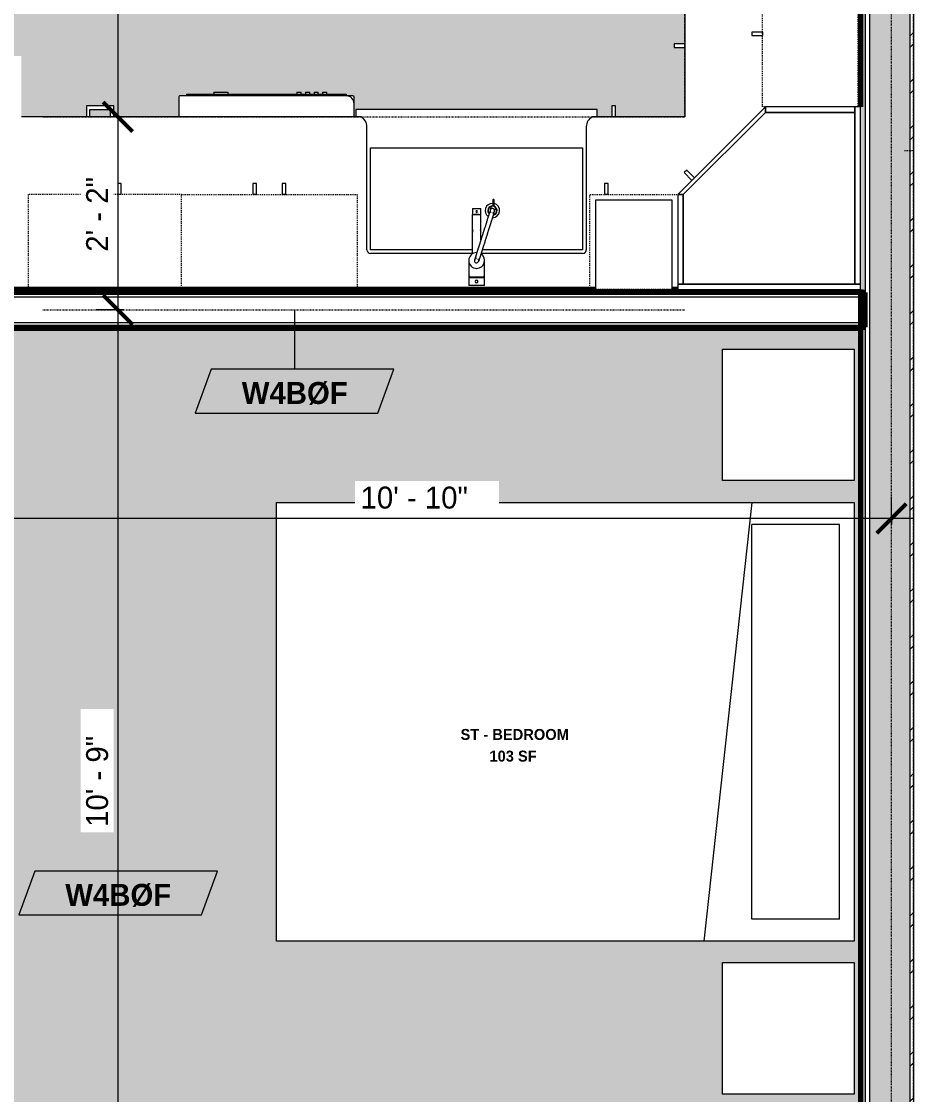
# Model space of a CAD drawing. Header units: inches. Extents: x -2718 to -922, y 119 to 10852.
# Drawn here: x -2632.1 to -2510.1, y 10541.8 to 10688.6 of the extents above; entities that cross this region are included whole.
import ezdxf

# ---------------------------------------------------------------- set-up
doc = ezdxf.new("R2010")
doc.units = ezdxf.units.IN
doc.header["$MEASUREMENT"] = 0
doc.linetypes.add('Dash', pattern=[0.25, 0.125, -0.125])
doc.linetypes.add('Dash 3_32_', pattern=[0.1875, 0.09375, -0.09375])
for name, color, linetype, lineweight in [('0-1', 7, 'Continuous', 5), ('A-ANNO-DIMS', 211, 'Continuous', 9), ('A-ANNO-DIMS-32', 211, 'Continuous', 9), ('A-AREA-IDEN', 2, 'Continuous', 9), ('A-DETL-1', 90, 'Dash 3_32_', 18), ('A-WALL', 113, 'Continuous', 18), ('A-WALL-2', 250, 'Continuous', 18), ('A-WALL-3', 113, 'Continuous', 70), ('A-WALL-4', 113, 'Continuous', 9), ('A-WALL-IDEN', 211, 'Continuous', 9), ('A-WALL-PATT-1', 7, 'Continuous', 9), ('A-WALL-PATT-2', 253, 'Continuous', 9), ('A-WALL-PATT-3', 8, 'Continuous', 9), ('I-FURN', 30, 'Continuous', 9), ('I-FURN-HDLN', 30, 'Dash', 9), ('I-WALL-1', 10, 'Continuous', 70), ('P-SANR-FIXT', 6, 'Continuous', 9), ('Q-CASE', 31, 'Continuous', 9), ('Q-CASE-1', 31, 'Dash', 9), ('Q-SPCQ', 91, 'Continuous', 9)]:
    doc.layers.add(name, color=color, linetype=linetype, lineweight=lineweight)
doc.layers.add('A-AREA-PATT-1', color=7, linetype='Continuous', lineweight=9, transparency=1)
doc.styles.add('Century Gothic', font='ufonts.com_century-gothic.ttf', dxfattribs={"height": 3})
doc.styles.add('Century Gothic_B', font='GOTHICB.TTF', dxfattribs={"height": 3})
doc.styles.add('Century Gothic_B_1', font='GOTHICB.TTF', dxfattribs={"height": 1.5})
doc.dimstyles.new('OD_1__HACK', dxfattribs={"dimscale": 12, "dimtxt": 3.132505, "dimasz": 0.333333, "dimexe": 0.25, "dimexo": 0.166667, "dimgap": 0.041667, "dimtad": 1, "dimdec": 0, "dimzin": 3, "dimdsep": 46, "dimlunit": 4, "dimtxsty": 'Century Gothic', "dimblk1": 'OBLIQUE', "dimblk2": 'OBLIQUE', "dimsah": 1, "dimcen": 0.09, "dimdle": 0.25, "dimazin": 0, "dimtfac": 1, "dimtdec": 4, "dimtix": 1, "dimtmove": 0, "dimatfit": 3, "dimfxl": 1, "dimtvp": 1, "dimtfill": 1, "dimfrac": 2, "dimtolj": 1, "dimtzin": 0, "dimarcsym": 2})

# ---------------------------------------------------------------- blocks, each defined once
blk = doc.blocks.new('CTR - 1st Phase - Common Walls_rvt-1-2ND _ 3RD FLOOR - STUDIO A - ADA TYPE B')
at = {"layer": 'A-WALL-PATT-1'}
h = blk.add_hatch(dxfattribs=at)
h.set_pattern_fill('FP_1', color=256, style=0, pattern_type=2)
h.set_pattern_definition([(0, (0, 0), (10.24, 2.56), [0.422, -7.258, 0.422, -7.258, -40.96]), (0, (0, 0), (10.24, 2.56), [-15.36, 0.422, -14.938, 0.422, -7.258, -17.92]), (0, (0, 0), (10.24, 2.56), [-38.4, 0.422, -4.698, 0.422, -12.378]), (120, (3.84, 1.28), (-7.33702503, 7.58810013), [0.422, -7.258, 0.422, -7.258, -40.96]), (120, (3.84, 1.28), (-7.33702503, 7.58810013), [-15.36, 0.422, -14.938, 0.422, -7.258, -17.92]), (120, (3.84, 1.28), (-7.33702503, 7.58810013), [-38.4, 0.422, -4.698, 0.422, -12.378]), (240, (5.12, 6.4), (-2.90297497, -10.14810013), [0.422, -7.258, 0.422, -7.258, -40.96]), (240, (5.12, 6.4), (-2.90297497, -10.14810013), [-15.36, 0.422, -14.938, 0.422, -7.258, -17.92]), (240, (5.12, 6.4), (-2.90297497, -10.14810013), [-38.4, 0.422, -4.698, 0.422, -12.378])])
h.paths.add_polyline_path([(-2517.37, 10458.16), (-2516.75, 10458.16), (-2516.75, 10843.14), (-2517.37, 10843.14), (-2517.37, 10460.75)], flags=0)
at = {"layer": 'A-WALL-PATT-2'}
h = blk.add_hatch(dxfattribs=at)
h.set_pattern_fill('FP_2', color=256, style=0, pattern_type=2)
h.set_pattern_definition([(161.57, (0.16, 0.16), (-1.279773737, -0.000426766), [0, -9.107, 1.011, 0]), (18.43, (-0.16, 0.16), (-1.279773737, 0.000426766), [0, -9.107, 1.011, 0]), (108.43, (0.16, 0.16), (0.639452382, -3.199964008), [3.035, -7.083]), (71.57, (-0.16, 0.16), (0.639452382, 3.199964008), [3.035, -7.083])])
h.paths.add_polyline_path([(-2516.12, 10457.54), (-2510.62, 10457.54), (-2510.62, 10843.14), (-2516.12, 10843.14), (-2516.12, 10458.16)], flags=0)
at = {"layer": 'A-WALL-PATT-3'}
h = blk.add_hatch(dxfattribs=at)
h.set_pattern_fill('FP_3', color=256, style=0, pattern_type=2)
h.set_pattern_definition([(45, (0, 0), (-3.1678384, 3.1678384), []), (45, (0, 4.8), (-3.1678384, 3.1678384), [])])
h.paths.add_polyline_path([(-2510.12, 10457.54), (-2510.12, 10843.14), (-2510.62, 10843.14), (-2510.62, 10457.54)], flags=0)
at = {"layer": 'A-WALL-2'}
for p, q in [((-2516.75, 10843.14), (-2516.75, 10458.16)), ((-2516.12, 10843.14), (-2516.12, 10458.16)), ((-2510.62, 10843.14), (-2510.62, 10458.16)), ((-2510.12, 10843.14), (-2510.12, 10458.16))]:
    blk.add_line(p, q, dxfattribs=at)
at = {"layer": 'I-WALL-1'}
for p, q in [((-2517.37, 10700.92), (-2517.37, 10676.92)), ((-2517.37, 10651.92), (-2517.37, 10458.16))]:
    blk.add_line(p, q, dxfattribs=at)
blk = doc.blocks.new('Basic Wall _ INT - W4BØF - _5_8 GYP - 2X4 WOOD_BATT_ - 5_8 GYP_ - ___-2692936-2ND _ 3RD FLOOR - STUDIO A - ADA TYPE B')
at = {"layer": 'A-WALL'}
for p, q in [((-2669.6, 10646.67), (-2645.58, 10646.67)), ((-2669.19, 10646.38), (-2645.99, 10646.38)), ((-2640.83, 10646.67), (-2517.37, 10646.67)), ((-2640.41, 10646.38), (-2517.37, 10646.38))]:
    blk.add_line(p, q, dxfattribs=at)
blk = doc.blocks.new('Dishwasher_15404 - 34_ counter-2817256-2ND _ 3RD FLOOR - STUDIO A - ADA TYPE B')
at = {"layer": 'Q-SPCQ'}
for p, q in [((26.68, 0), (24, 0)), ((26.87, -22.93), (26.87, -0.2)), ((27.12, -1.09), (26.87, -1.09)), ((27.12, -1.09), (27.12, -22.91)), ((27.37, -4.82), (27.12, -4.82)), ((27.37, -4.82), (27.37, -5.81)), ((27.37, -5.81), (27.37, -6.79)), ((27.12, -6.79), (27.37, -6.79)), ((27.37, -16.15), (27.12, -16.15)), ((27.12, -16.74), (27.37, -16.74)), ((27.37, -17.33), (27.12, -17.33)), ((27.37, -16.15), (27.37, -16.74)), ((27.37, -17.33), (27.37, -17.92)), ((27.12, -17.92), (27.37, -17.92)), ((27.37, -18.51), (27.12, -18.51)), ((27.37, -18.51), (27.37, -19.1)), ((27.12, -19.1), (27.37, -19.1)), ((27.37, -19.69), (27.12, -19.69)), ((27.12, -20.28), (27.37, -20.28)), ((27.37, -19.69), (27.37, -20.28)), ((27.12, -22.91), (26.87, -22.91)), ((26.87, -23.8), (26.87, -22.93)), ((24, -24), (25.8, -24)), ((25.8, -24), (26.68, -24))]:
    blk.add_line(p, q, dxfattribs=at)
for centre, radius, start, end in [((26.68, -0.2), 0.197, 360, 90), ((26.68, -0.2), 0.197, 15, 75), ((25.8, -22.93), 1.07, 270, 0), ((26.68, -23.8), 0.197, 270, 0)]:
    blk.add_arc(centre, radius, start, end, dxfattribs=at)
blk = doc.blocks.new('Bed-Standard - Queen 60_ x 79_-1433484-2ND _ 3RD FLOOR - STUDIO A - ADA TYPE B')
at = {"layer": 'I-FURN'}
for p, q in [((-19.31, 41.3), (40.69, 41.3)), ((-19.31, -37.7), (-19.31, 41.3)), ((40.69, 41.3), (40.69, -37.7)), ((40.69, -23.7), (-19.31, -17.13)), ((-16.31, -23.7), (37.69, -23.7)), ((-16.31, -35.7), (-16.31, -23.7)), ((37.69, -35.7), (37.69, -23.7)), ((-16.31, -35.7), (37.69, -35.7)), ((40.69, -37.7), (-19.31, -37.7))]:
    blk.add_line(p, q, dxfattribs=at)
at = {"layer": 'I-FURN-HDLN'}
for p, q in [((-55.31, 77.3), (64.69, 77.3)), ((-55.31, 46.9), (-55.31, 77.3))]:
    blk.add_line(p, q, dxfattribs=at)
blk = doc.blocks.new('Table-Night Stand - 18_ x 18_ x 24_-1372838-2ND _ 3RD FLOOR - STUDIO A - ADA TYPE B')
at = {"layer": 'I-FURN'}
for p, q in [((0.15, 0), (18.15, 0)), ((0.15, -18), (0.15, 0)), ((18.15, 0), (18.15, -18)), ((18.15, -18), (0.15, -18))]:
    blk.add_line(p, q, dxfattribs=at)
blk = doc.blocks.new('Base Cabinet Corner 197 - Base Cabinet Corner 197-2569781-2ND _ 3RD FLOOR - STUDIO A - ADA TYPE B')
at = {"layer": 'Q-CASE'}
for p, q in [((2.23, 34), (0.74, 34)), ((2.23, 33.51), (2.23, 34)), ((0.74, 33.51), (2.23, 33.51)), ((10.73, 25.5), (10.24, 25.5)), ((10.24, 25.5), (10.24, 24)), ((10.73, 24), (10.73, 25.5))]:
    blk.add_line(p, q, dxfattribs=at)
blk = doc.blocks.new('Base Cabinet 3 Drawer 230 - Base Cabinet 3 Drawer 230 21_-2578998-2ND _ 3RD FLOOR - STUDIO A - ADA TYPE B')
at = {"layer": 'Q-CASE'}
for p, q in [((2.61, 25.5), (-1.14, 25.5)), ((-1.14, 25.5), (-1.14, 24)), ((-0.64, 24), (-0.64, 25)), ((-0.64, 25), (2.11, 25)), ((2.11, 25), (2.11, 24)), ((2.61, 24), (2.61, 25.5))]:
    blk.add_line(p, q, dxfattribs=at)
blk = doc.blocks.new('308 - 308 x 24_-2727442-2ND _ 3RD FLOOR - STUDIO A - ADA TYPE B')
at = {"layer": 'Q-CASE'}
for p, q in [((0, 25.19), (-12, 13.19)), ((0, 24.44), (0, 25.19)), ((0, 25.19), (0, 24.44)), ((12.25, 25.19), (0, 25.19)), ((12.25, 24.44), (12.25, 25.19)), ((13, 25.19), (12.25, 25.19)), ((12.25, 25.19), (12.25, 0.94)), ((13, 0.94), (13, 25.19)), ((0, 24.44), (-11.25, 13.19)), ((-11.25, 13.19), (0, 24.44)), ((12.25, 24.44), (0, 24.44)), ((0, 24.44), (12.25, 24.44)), ((12.25, 0.94), (12.25, 24.44)), ((-10.76, 16.55), (-11.11, 16.2)), ((-11.11, 16.2), (-10.05, 15.14)), ((-9.7, 15.49), (-10.76, 16.55)), ((-12, 13.19), (-11.25, 13.19)), ((-12, 13.19), (-12, 0.94)), ((-11.25, 13.19), (-12, 13.19)), ((-11.25, 13.19), (-11.25, 0.94)), ((-11.25, 0.94), (-11.25, 13.19)), ((-12, 0.94), (-11.25, 0.94)), ((13, 0.94), (-12, 0.94)), ((-12, 0.94), (-12, 0.19)), ((-12, 0.19), (13, 0.19)), ((-11.25, 0.94), (12.25, 0.94)), ((12.25, 0.94), (13, 0.94)), ((13, 0.19), (13, 0.94))]:
    blk.add_line(p, q, dxfattribs=at)
blk = doc.blocks.new('300 Series Wall Hung Cabinet_302 - 24_ X 24_-2590484-2ND _ 3RD FLOOR - STUDIO A - ADA TYPE B')
at = {"layer": 'Q-CASE'}
for p, q in [((-1.76, 14.69), (-2.25, 14.69)), ((-2.25, 14.69), (-2.25, 13.19)), ((-1.76, 13.19), (-1.76, 14.69)), ((2.24, 14.69), (1.75, 14.69)), ((1.75, 14.69), (1.75, 13.19)), ((2.24, 13.19), (2.24, 14.69)), ((-1.76, 13.19), (-2.25, 13.19)), ((2.24, 13.19), (1.75, 13.19))]:
    blk.add_line(p, q, dxfattribs=at)
at = {"layer": 'Q-CASE-1'}
for p, q in [((-12, 0.19), (-12, 13.19)), ((-12, 13.19), (12, 13.19)), ((12, 13.19), (12, 0.19)), ((12, 0.19), (-12, 0.19))]:
    blk.add_line(p, q, dxfattribs=at)
blk = doc.blocks.new('300 Series Wall Hung Cabinet_301 - 12_ x 24_-2730234-2ND _ 3RD FLOOR - STUDIO A - ADA TYPE B')
at = {"layer": 'Q-CASE'}
for p, q in [((-3.51, 14.69), (-4, 14.69)), ((-4, 14.69), (-4, 13.19)), ((-3.51, 13.19), (-3.51, 14.69)), ((5.25, 12.44), (-5.25, 12.44)), ((-5.25, 12.44), (-5.25, 0.19)), ((-3.51, 13.19), (-4, 13.19)), ((5.25, 0.19), (5.25, 12.44)), ((-5.25, 0.19), (5.25, 0.19))]:
    blk.add_line(p, q, dxfattribs=at)
at = {"layer": 'Q-CASE-1'}
for p, q in [((-6, 0.19), (-6, 13.19)), ((-6, 13.19), (6, 13.19)), ((6, 13.19), (6, 0.19)), ((6, 0.19), (-6, 0.19))]:
    blk.add_line(p, q, dxfattribs=at)
blk = doc.blocks.new('kitchen_faucet_14143 - kitchen_faucet_14143-2965259-2ND _ 3RD FLOOR - STUDIO A - ADA TYPE B')
at = {"layer": 'P-SANR-FIXT'}
for p, q in [((-7.58, 2.4), (-8.24, 2.4)), ((-8.24, 2.2), (-7.58, 2.2)), ((-6.99, 1.91), (-7.41, 2.04)), ((-7.23, 2.59), (-6.81, 2.46)), ((-6.3, 0.57), (-7.09, 0.57)), ((-7.09, -0.57), (-7.09, 0.57)), ((-2.84, 0.59), (-6.3, 0.59)), ((-6.3, 0.3), (-6.3, 0.59)), ((-6.3, 0.29), (-6.3, 0.15)), ((-6.3, 0.15), (-6.3, 0.29)), ((-6.3, 0.15), (-6.3, -0.15)), ((-6.3, -0.15), (-6.3, 0.15)), ((-3.97, 0.59), (-4.89, 0.59)), ((-0.9, 0.59), (-0.93, 0.59)), ((2.26, 1.08), (0, 1.08)), ((2.34, 1.02), (2.1, 1.02)), ((2.26, 1.08), (2.26, -1.08)), ((3.44, 1.08), (2.34, 1.08)), ((2.34, -1.08), (2.34, 1.08)), ((3.44, 1.08), (3.44, -1.08)), ((-7.09, -0.57), (-6.3, -0.57)), ((-6.3, -0.15), (-6.3, -0.29)), ((-6.3, -0.29), (-6.3, -0.15)), ((-6.3, -0.59), (-6.3, -0.3)), ((-6.3, -0.59), (-0.9, -0.59)), ((-4.89, -0.59), (-3.97, -0.59)), ((0, -1.08), (2.26, -1.08)), ((2.1, -1.02), (2.34, -1.02)), ((2.34, -1.08), (3.44, -1.08))]:
    blk.add_line(p, q, dxfattribs=at)
at = {"layer": 'P-SANR-FIXT', "flags": 128}
for points in [[(-6.52, 2.15), (-6.53, 2.23), (-6.56, 2.3), (-6.61, 2.36), (-6.67, 2.41), (-6.74, 2.44), (-6.82, 2.45), (-6.9, 2.44), (-6.97, 2.41), (-7.03, 2.36), (-7.08, 2.3), (-7.1, 2.23), (-7.11, 2.15)], [(-7.11, 2.15), (-7.1, 2.08), (-7.08, 2), (-7.03, 1.94), (-6.97, 1.9), (-6.9, 1.87), (-6.82, 1.86), (-6.74, 1.87), (-6.67, 1.9), (-6.61, 1.94), (-6.59, 1.97)], [(-6.91, 1.87), (-6.91, 1.87), (-6.91, 1.87), (-6.9, 1.87), (-6.9, 1.87), (-6.9, 1.87), (-6.89, 1.87), (-6.89, 1.86), (-6.88, 1.86), (-6.88, 1.86), (-6.87, 1.86), (-6.86, 1.86), (-6.71, 1.81), (-6.69, 1.8), (-6.68, 1.8), (-6.51, 1.75), (-6.49, 1.74), (-6.46, 1.73), (-6.43, 1.72), (-6.41, 1.71), (-6.38, 1.7), (-6.35, 1.69), (-6.32, 1.68), (-6.29, 1.67), (-6.26, 1.66), (-6.22, 1.65), (-6.19, 1.64), (-6.16, 1.63), (-6.12, 1.62), (-6.09, 1.61), (-6.05, 1.6), (-6.01, 1.59), (-5.98, 1.58), (-5.94, 1.56), (-5.9, 1.55), (-5.86, 1.54), (-5.82, 1.53), (-5.78, 1.51), (-5.74, 1.5), (-5.69, 1.49), (-5.65, 1.47), (-5.61, 1.46), (-5.56, 1.45), (-5.52, 1.43), (-5.47, 1.42), (-5.42, 1.4), (-5.38, 1.39), (-5.33, 1.37), (-5.28, 1.36), (-5.23, 1.34), (-5.18, 1.33), (-4.48, 1.1), (-4.42, 1.09), (-4.36, 1.07), (-4.31, 1.05), (-4.25, 1.03), (-4.19, 1.01), (-4.13, 0.99), (-4.07, 0.98), (-4.02, 0.96), (-3.96, 0.94), (-3.9, 0.92), (-3.84, 0.9), (-3.78, 0.88), (-3.72, 0.86), (-3.66, 0.85), (-3.6, 0.83), (-3.54, 0.81), (-3.48, 0.79), (-3.42, 0.77), (-3.36, 0.75), (-3.3, 0.73), (-3.24, 0.71), (-3.18, 0.69), (-3.12, 0.68), (-3.06, 0.66), (-3, 0.64), (-2.94, 0.62), (-2.88, 0.6), (-2.83, 0.58), (-2.77, 0.56), (-2.71, 0.55), (-2.65, 0.53), (-2.03, 0.33), (-1.98, 0.32), (-1.93, 0.3), (-1.88, 0.28), (-1.83, 0.27), (-1.78, 0.25), (-1.54, 0.18), (-1.49, 0.16), (-1.45, 0.15), (-1.4, 0.13), (-1.36, 0.12), (-1.31, 0.1), (-1.27, 0.09), (-1.23, 0.08), (-1.18, 0.06), (-1.14, 0.05), (-1.1, 0.04), (-1.06, 0.03), (-1.03, 0.01), (-0.99, 0), (-0.95, -0.01), (-0.91, -0.02), (-0.88, -0.03), (-0.84, -0.04), (-0.81, -0.05), (-0.77, -0.07), (-0.74, -0.08), (-0.71, -0.09), (-0.68, -0.1), (-0.65, -0.11), (-0.62, -0.11), (-0.59, -0.12), (-0.56, -0.13), (-0.53, -0.14), (-0.51, -0.15), (-0.48, -0.16), (-0.45, -0.17), (-0.43, -0.17), (-0.41, -0.18), (-0.38, -0.19), (-0.36, -0.2), (-0.34, -0.2), (-0.32, -0.21), (-0.3, -0.21), (-0.28, -0.22), (-0.26, -0.23), (-0.25, -0.23), (-0.23, -0.24), (-0.21, -0.24), (-0.2, -0.25), (-0.18, -0.25), (-0.17, -0.26), (-0.16, -0.26), (-0.15, -0.26), (-0.14, -0.27), (-0.13, -0.27), (-0.12, -0.27), (-0.11, -0.28), (-0.1, -0.28), (-0.09, -0.28), (-0.09, -0.28), (-0.08, -0.28), (-0.08, -0.29), (-0.07, -0.29), (-0.07, -0.29), (-0.07, -0.29), (-0.07, -0.29), (-0.06, -0.29), (-0.06, -0.29)], [(-6.73, 2.43), (-6.73, 2.43), (-6.73, 2.43), (-6.73, 2.43), (-6.72, 2.43), (-6.72, 2.43), (-6.72, 2.43), (-6.71, 2.43), (-6.71, 2.43), (-6.7, 2.42), (-6.69, 2.42), (-6.68, 2.42), (-6.53, 2.37), (-6.52, 2.37), (-6.5, 2.36), (-6.48, 2.35), (-6.46, 2.35), (-6.44, 2.34), (-6.42, 2.33), (-6.39, 2.33), (-6.37, 2.32), (-6.34, 2.31), (-6.32, 2.3), (-6.29, 2.3), (-6.27, 2.29), (-6.24, 2.28), (-6.21, 2.27), (-6.18, 2.26), (-6.15, 2.25), (-6.12, 2.24), (-6.09, 2.23), (-6.06, 2.22), (-6.03, 2.21), (-5.99, 2.2), (-5.96, 2.19), (-5.92, 2.18), (-5.89, 2.17), (-5.85, 2.16), (-5.81, 2.14), (-5.78, 2.13), (-5.74, 2.12), (-5.7, 2.11), (-5.66, 2.1), (-5.62, 2.08), (-5.58, 2.07), (-5.53, 2.06), (-5.49, 2.04), (-5.45, 2.03), (-5.4, 2.01), (-5.36, 2), (-5.31, 1.99), (-5.27, 1.97), (-5.22, 1.96), (-5.17, 1.94), (-5.12, 1.93), (-5.07, 1.91), (-5.02, 1.9), (-4.97, 1.88), (-4.92, 1.86), (-4.87, 1.85), (-4.82, 1.83), (-4.77, 1.81), (-4.71, 1.8), (-4.66, 1.78), (-4.61, 1.76), (-4.55, 1.75), (-4.5, 1.73), (-4.44, 1.71), (-4.39, 1.69), (-4.33, 1.68), (-4.27, 1.66), (-4.22, 1.64), (-4.16, 1.62), (-4.1, 1.6), (-4.04, 1.59), (-3.99, 1.57), (-3.93, 1.55), (-3.87, 1.53), (-3.81, 1.51), (-3.75, 1.49), (-3.69, 1.47), (-3.63, 1.46), (-3.57, 1.44), (-3.51, 1.42), (-3.45, 1.4), (-3.39, 1.38), (-3.33, 1.36), (-3.27, 1.34), (-3.21, 1.32), (-3.15, 1.31), (-3.09, 1.29), (-3.03, 1.27), (-2.97, 1.25), (-2.92, 1.23), (-2.86, 1.21), (-2.8, 1.19), (-2.74, 1.17), (-2.68, 1.16), (-2.62, 1.14), (-2.56, 1.12), (-2.51, 1.1), (-1.88, 0.9), (-1.83, 0.89), (-1.78, 0.87), (-1.73, 0.85), (-1.67, 0.84), (-1.62, 0.82), (-1.4, 0.75), (-1.35, 0.74), (-1.3, 0.72), (-1.26, 0.71), (-1.21, 0.69), (-1.17, 0.68), (-1.12, 0.66), (-1.08, 0.65), (-1.04, 0.64), (-1, 0.62), (-0.96, 0.61), (-0.92, 0.6), (-0.88, 0.59), (-0.84, 0.57), (-0.8, 0.56), (-0.76, 0.55), (-0.73, 0.54), (-0.69, 0.53), (-0.66, 0.52), (-0.62, 0.51), (-0.59, 0.5), (-0.56, 0.49), (-0.52, 0.47), (-0.49, 0.47), (-0.46, 0.46), (-0.43, 0.45), (-0.4, 0.44), (-0.38, 0.43), (-0.35, 0.42), (-0.32, 0.41), (-0.3, 0.4), (-0.27, 0.4), (-0.25, 0.39), (-0.22, 0.38), (-0.2, 0.37), (-0.18, 0.37), (-0.16, 0.36), (-0.14, 0.35), (-0.12, 0.35), (-0.1, 0.34), (-0.08, 0.34), (-0.06, 0.33), (-0.05, 0.32), (-0.03, 0.32), (-0.02, 0.32), (0, 0.31), (0.01, 0.31), (0.02, 0.3), (0.03, 0.3), (0.04, 0.3), (0.05, 0.29), (0.06, 0.29), (0.07, 0.29), (0.08, 0.28), (0.09, 0.28), (0.09, 0.28), (0.1, 0.28), (0.1, 0.28), (0.11, 0.28), (0.11, 0.28), (0.11, 0.27), (0.11, 0.27), (0.11, 0.27)], [(0.27, -0.18), (0.3, -0.11), (0.32, -0.03), (0.31, 0.04), (0.29, 0.12), (0.25, 0.18), (0.19, 0.23), (0.13, 0.27), (0.05, 0.29), (-0.03, 0.28), (-0.1, 0.26), (-0.17, 0.22), (-0.22, 0.16)], [(-0.27, -0.02), (-0.27, -0.06), (-0.24, -0.13), (-0.2, -0.2), (-0.15, -0.25), (-0.08, -0.28), (0, -0.3), (0.08, -0.3), (0.15, -0.28), (0.21, -0.23), (0.27, -0.18)]]:
    blk.add_lwpolyline(points, dxfattribs=at)
at = {"layer": 'P-SANR-FIXT'}
for centre, radius, start, end in [((-6.83, 2.16), 0.984, 0, 166.1547), ((-6.83, 2.16), 0.984, 177.3509, 180), ((-6.83, 2.16), 0.984, 180, 324.7572), ((-6.83, 2.16), 0.63, 10.1899, 180), ((-6.83, 2.16), 0.63, 180, 314.2219), ((-6.83, 2.16), 0.591, 132.8835, 180), ((-6.83, 2.16), 0.591, 180, 191.3603), ((-6.83, 2.16), 0.591, 191.3603, 311.9843), ((-6.83, 2.16), 0.591, 12.1323, 132.8835), ((-6.69, 0), 0.118, 0, 180), ((0, 0), 1.08, 178.2378, 180), ((0, 0), 1.08, 0, 147.1418), ((2.88, 0), 0.197, 360, 180), ((-6.69, 0), 0.118, 180, 360), ((0, 0), 1.08, 180, 360), ((2.88, 0), 0.197, 180, 360)]:
    blk.add_arc(centre, radius, start, end, dxfattribs=at)
for centre, major_axis, ratio, start_param, end_param in [((-8.24, 2.3), (0, 0.0984), 0.984808, 4.712389, 7.853982), ((-8.24, 2.3), (0, 0.0984), 0.984808, 1.570796, 4.712389), ((-3.97, 0), (0, 0.591), 0.906308, 6.104473, 6.736574), ((-3.97, 0), (0, 0.591), 0.906308, 2.688204, 3.320305)]:
    blk.add_ellipse(centre, major_axis=major_axis, ratio=ratio, start_param=start_param, end_param=end_param, dxfattribs=at)
blk = doc.blocks.new('Stainless Steel Farmhous Kitchen Sink - Stainless Steel Farmhous Kitchen Sink-2552578-2ND _ 3RD FLOOR - STUDIO A - ADA TYPE B')
at = {"layer": 'P-SANR-FIXT'}
for p, q in [((-33, 22.2), (-33, 21.19)), ((0, 22.2), (-33, 22.2)), ((0, 21.19), (0, 22.2)), ((-31, 3), (-31, 16.96)), ((-31, 16.96), (-2, 16.96)), ((-2, 16.96), (-2, 3)), ((-17.09, 3), (-31, 3)), ((-2, 3), (-15.75, 3))]:
    blk.add_line(p, q, dxfattribs=at)
blk = doc.blocks.new('300 Series Wall Hung Cabinet_302 - 21_ X 24_-2838280-2ND _ 3RD FLOOR - STUDIO A - ADA TYPE B')
at = {"layer": 'Q-CASE'}
for p, q in [((-2.25, -13.19), (-1.76, -13.19)), ((-2.25, -13.19), (-2.25, -14.69)), ((-1.76, -14.69), (-1.76, -13.19)), ((1.75, -13.19), (2.24, -13.19)), ((1.75, -13.19), (1.75, -14.69)), ((2.24, -14.69), (2.24, -13.19)), ((-2.25, -14.69), (-1.76, -14.69)), ((1.75, -14.69), (2.24, -14.69))]:
    blk.add_line(p, q, dxfattribs=at)
at = {"layer": 'Q-CASE-1'}
for p, q in [((10.5, -0.19), (-10.5, -0.19)), ((-10.5, -0.19), (-10.5, -13.19)), ((10.5, -13.19), (10.5, -0.19)), ((-10.5, -13.19), (10.5, -13.19))]:
    blk.add_line(p, q, dxfattribs=at)
blk = doc.blocks.new('DIMBLOCK5-2ND _ 3RD FLOOR - STUDIO A - ADA TYPE B')
at = {"layer": 'A-ANNO-DIMS-32'}
for p, q in [((-2643.2, 10641.17), (-2643.2, 10617.63)), ((-2643.2, 10620.63), (-2643.2, 10641.17)), ((-2513.12, 10619.8), (-2513.12, 10623.63)), ((-2510.12, 10620.63), (-2643.2, 10620.63)), ((-2513.12, 10620.63), (-2513.12, 10619.8))]:
    blk.add_line(p, q, dxfattribs=at)
at = {"layer": 'A-ANNO-DIMS-32', "lineweight": 50}
for p, q in [((-2643.2, 10620.63), (-2641.2, 10622.63)), ((-2513.12, 10620.63), (-2511.12, 10622.63)), ((-2643.2, 10620.63), (-2645.2, 10618.63)), ((-2513.12, 10620.63), (-2515.12, 10618.63))]:
    blk.add_line(p, q, dxfattribs=at)
at = {"layer": 'A-ANNO-DIMS-32', "color": 0, "insert": (-2585.74, 10624.98), "char_height": 3, "width": 18.1984, "attachment_point": 1, "line_spacing_factor": 0.984502, "style": 'Century Gothic', "bg_fill": 3, "box_fill_scale": 1.25, "bg_fill_color": 256, "bg_fill_true_color": 13158600, "bg_fill_transparency": 0}
blk.add_mtext('10\' - 10"', dxfattribs=at)
blk = doc.blocks.new('_Oblique')
at = {"color": 0, "linetype": 'ByBlock', "lineweight": -2}
blk.add_line((-0.5, -0.5), (0.5, 0.5), dxfattribs=at)
blk = doc.blocks.new('DIMBLOCK9-2ND _ 3RD FLOOR - STUDIO A - ADA TYPE B')
at = {"layer": 'A-ANNO-DIMS-32', "lineweight": 50}
for p, q in [((-2618.94, 10809.18), (-2620.94, 10811.18)), ((-2618.94, 10809.18), (-2616.94, 10807.18)), ((-2618.94, 10675.55), (-2620.94, 10677.55)), ((-2618.94, 10675.55), (-2616.94, 10673.55))]:
    blk.add_line(p, q, dxfattribs=at)
at = {"layer": 'A-ANNO-DIMS-32'}
for p, q in [((-2546.13, 10809.18), (-2621.94, 10809.18)), ((-2618.94, 10809.18), (-2618.94, 10675.55)), ((-2618.94, 10809.18), (-2546.13, 10809.18)), ((-2618.11, 10675.55), (-2621.94, 10675.55)), ((-2618.94, 10675.55), (-2618.11, 10675.55))]:
    blk.add_line(p, q, dxfattribs=at)
at = {"layer": 'A-ANNO-DIMS-32', "color": 0, "insert": (-2623.28, 10735.95), "char_height": 3, "width": 15.394, "attachment_point": 1, "rotation": 90, "line_spacing_factor": 0.984502, "style": 'Century Gothic', "bg_fill": 3, "box_fill_scale": 1.25, "bg_fill_color": 256, "bg_fill_true_color": 13158600, "bg_fill_transparency": 0}
blk.add_mtext('11\' - 2"', dxfattribs=at)
blk = doc.blocks.new('DIMBLOCK10-2ND _ 3RD FLOOR - STUDIO A - ADA TYPE B')
at = {"layer": 'A-ANNO-DIMS-32', "lineweight": 50}
for p, q in [((-2618.94, 10675.55), (-2620.94, 10677.55)), ((-2618.94, 10675.55), (-2616.94, 10673.55)), ((-2618.94, 10649.17), (-2620.94, 10651.17)), ((-2618.94, 10649.17), (-2616.94, 10647.17))]:
    blk.add_line(p, q, dxfattribs=at)
at = {"layer": 'A-ANNO-DIMS-32'}
for p, q in [((-2618.11, 10675.55), (-2621.94, 10675.55)), ((-2618.94, 10675.55), (-2618.94, 10649.17)), ((-2618.94, 10675.55), (-2618.11, 10675.55)), ((-2618.11, 10649.17), (-2621.94, 10649.17)), ((-2618.94, 10649.17), (-2618.11, 10649.17))]:
    blk.add_line(p, q, dxfattribs=at)
at = {"layer": 'A-ANNO-DIMS-32', "color": 0, "insert": (-2623.28, 10657.11), "char_height": 3, "width": 12.5897, "attachment_point": 1, "rotation": 90, "line_spacing_factor": 0.984502, "style": 'Century Gothic', "bg_fill": 3, "box_fill_scale": 1.25, "bg_fill_color": 256, "bg_fill_true_color": 13158600, "bg_fill_transparency": 0}
blk.add_mtext('2\' - 2"', dxfattribs=at)
blk = doc.blocks.new('DIMBLOCK11-2ND _ 3RD FLOOR - STUDIO A - ADA TYPE B')
at = {"layer": 'A-ANNO-DIMS-32', "lineweight": 50}
for p, q in [((-2618.94, 10649.17), (-2620.94, 10651.17)), ((-2618.94, 10649.17), (-2616.94, 10647.17)), ((-2618.94, 10520.54), (-2620.94, 10522.54)), ((-2618.94, 10520.54), (-2616.94, 10518.54))]:
    blk.add_line(p, q, dxfattribs=at)
at = {"layer": 'A-ANNO-DIMS-32'}
for p, q in [((-2618.11, 10649.17), (-2621.94, 10649.17)), ((-2618.94, 10649.17), (-2618.94, 10520.54)), ((-2618.94, 10649.17), (-2618.11, 10649.17)), ((-2564.69, 10520.54), (-2621.94, 10520.54)), ((-2618.94, 10520.54), (-2564.69, 10520.54))]:
    blk.add_line(p, q, dxfattribs=at)
at = {"layer": 'A-ANNO-DIMS-32', "color": 0, "insert": (-2623.28, 10578.44), "char_height": 3, "width": 15.394, "attachment_point": 1, "rotation": 90, "line_spacing_factor": 0.984502, "style": 'Century Gothic', "bg_fill": 3, "box_fill_scale": 1.25, "bg_fill_color": 256, "bg_fill_true_color": 13158600, "bg_fill_transparency": 0}
blk.add_mtext('10\' - 9"', dxfattribs=at)
blk = doc.blocks.new('Wall Tag - ONE-2663183-2ND _ 3RD FLOOR - STUDIO A - ADA TYPE B')
at = {"layer": 'A-WALL-IDEN'}
for p, q in [((-0.3561, 0.0937), (-0.4244, -0.0937)), ((0.4244, 0.0937), (-0.3561, 0.0937)), ((0.3561, -0.0937), (0.4244, 0.0937)), ((-0.4244, -0.0937), (0.3561, -0.0937))]:
    blk.add_line(p, q, dxfattribs=at)

msp = doc.modelspace()

# ---------------------------------------------------------------- hatches: boundary and pattern name
at = {"layer": 'A-AREA-PATT-1'}
h = msp.add_hatch(color=256, dxfattribs=at)
h.paths.add_polyline_path([(-2669.19, 10651.96), (-2634.85, 10651.96), (-2634.85, 10653.86), (-2667.87, 10653.86), (-2667.87, 10683.86), (-2632.12, 10683.86), (-2632.12, 10675.55), (-2623.25, 10675.55), (-2623.25, 10677.05), (-2619.5, 10677.05), (-2619.5, 10675.55), (-2610.62, 10675.55), (-2610.62, 10678.27), (-2610.57, 10678.36), (-2610.48, 10678.41), (-2610.43, 10678.42), (-2609.53, 10678.42), (-2609.53, 10678.67), (-2605.8, 10678.67), (-2605.8, 10678.92), (-2603.83, 10678.92), (-2603.83, 10678.67), (-2594.47, 10678.67), (-2594.47, 10678.92), (-2593.88, 10678.92), (-2593.88, 10678.67), (-2593.29, 10678.67), (-2593.29, 10678.92), (-2592.7, 10678.92), (-2592.7, 10678.67), (-2592.11, 10678.67), (-2592.11, 10678.92), (-2591.52, 10678.92), (-2591.52, 10678.67), (-2590.93, 10678.67), (-2590.93, 10678.92), (-2590.34, 10678.92), (-2590.34, 10678.67), (-2587.72, 10678.67), (-2587.72, 10678.42), (-2586.77, 10678.41), (-2586.72, 10678.39), (-2586.68, 10678.36), (-2586.63, 10678.27), (-2586.62, 10678.22), (-2586.62, 10675.55), (-2586.37, 10675.55), (-2586.37, 10676.56), (-2553.37, 10676.56), (-2553.37, 10675.55), (-2551.37, 10675.55), (-2551.37, 10677.04), (-2550.89, 10677.04), (-2550.89, 10675.55), (-2541.37, 10675.55), (-2541.37, 10685.05), (-2542.87, 10685.05), (-2542.87, 10685.53), (-2541.37, 10685.53), (-2541.37, 10691.67), (-2542.87, 10691.67), (-2542.87, 10695.42), (-2541.37, 10695.42), (-2541.37, 10697.05), (-2542.87, 10697.05), (-2542.87, 10697.53), (-2541.37, 10697.53), (-2541.37, 10700.05), (-2517.37, 10700.05), (-2517.37, 10700.92), (-2531.86, 10700.92), (-2531.86, 10701.05), (-2531.98, 10701.04), (-2531.98, 10700.92), (-2532.97, 10700.92), (-2532.97, 10701.05), (-2539.62, 10701.05), (-2539.62, 10729.05), (-2532.97, 10729.05), (-2532.97, 10730.05), (-2541.37, 10730.05), (-2541.37, 10742.43), (-2542.87, 10742.43), (-2542.87, 10746.18), (-2541.37, 10746.18), (-2541.37, 10767.93), (-2542.87, 10767.93), (-2542.87, 10771.68), (-2541.37, 10771.68), (-2541.37, 10791.93), (-2542.87, 10791.93), (-2542.87, 10795.68), (-2541.37, 10795.68), (-2541.37, 10805.39), (-2543.5, 10805.39), (-2543.5, 10809.18), (-2545.88, 10809.18), (-2545.88, 10841.8), (-2548.66, 10841.8), (-2548.66, 10842.51), (-2671.03, 10842.51), (-2671.03, 10814.4), (-2673.82, 10814.4), (-2673.82, 10812.02), (-2707.45, 10812.02), (-2707.45, 10809.23), (-2710.47, 10809.23), (-2710.47, 10673.56), (-2669.19, 10673.56), (-2669.19, 10653.54)], flags=0)
h.paths.add_polyline_path([(-2622.75, 10675.55), (-2620, 10675.55), (-2620, 10676.55), (-2622.75, 10676.55)], flags=0)
h.paths.add_polyline_path([(-2542.37, 10692.17), (-2541.37, 10692.17), (-2541.37, 10694.92), (-2542.37, 10694.92)], flags=0)
h.paths.add_polyline_path([(-2604.6, 10718.26), (-2639.6, 10718.26), (-2639.6, 10724.26), (-2640.6, 10724.26), (-2640.6, 10796.26), (-2639.6, 10796.26), (-2639.6, 10802.26), (-2604.6, 10802.26), (-2604.6, 10746.02)], flags=0)
h.paths.add_polyline_path([(-2697.6, 10727.77), (-2709.72, 10727.77), (-2709.72, 10799.77), (-2693.6, 10799.77), (-2693.6, 10799.11), (-2693.57, 10799.11), (-2693.57, 10798.62), (-2693.6, 10798.62), (-2693.6, 10783.43), (-2693.57, 10783.43), (-2693.57, 10782.44), (-2693.6, 10782.44), (-2693.6, 10781.77), (-2697.6, 10781.77), (-2697.6, 10745.77), (-2693.6, 10745.77), (-2693.6, 10745.11), (-2693.57, 10745.11), (-2693.57, 10744.12), (-2693.6, 10744.12), (-2693.6, 10728.92), (-2693.57, 10728.92), (-2693.57, 10728.43), (-2693.6, 10728.43), (-2693.6, 10727.77)], flags=0)
h.paths.add_polyline_path([(-2531.86, 10729.05), (-2531.86, 10730.05), (-2531.98, 10730.05), (-2531.98, 10729.05)], flags=0)
h.paths.add_polyline_path([(-2655.6, 10733.26), (-2685.6, 10733.26), (-2685.6, 10793.26), (-2655.6, 10793.26), (-2655.6, 10769.88)], flags=0)
h.paths.add_polyline_path([(-2541.37, 10742.93), (-2541.37, 10745.68), (-2542.37, 10745.68), (-2542.37, 10742.93)], flags=0)
h.paths.add_polyline_path([(-2541.37, 10768.43), (-2541.37, 10771.18), (-2542.37, 10771.18), (-2542.37, 10768.43)], flags=0)
h.paths.add_polyline_path([(-2542.37, 10792.43), (-2541.37, 10792.43), (-2541.37, 10795.18), (-2542.37, 10795.18), (-2542.37, 10794.66)], flags=0)
h = msp.add_hatch(color=256, dxfattribs=at)
h.paths.add_polyline_path([(-2626.9, 10524.92), (-2566.83, 10524.92), (-2566.83, 10526.42), (-2602.83, 10526.42), (-2602.83, 10527.71), (-2517.37, 10527.71), (-2517.37, 10646.38), (-2640.41, 10646.38), (-2640.41, 10645.81), (-2640.08, 10645.81), (-2640.08, 10643.31), (-2640.83, 10643.31), (-2640.83, 10643.06), (-2642.2, 10643.06), (-2642.2, 10608.06), (-2640.83, 10608.06), (-2640.83, 10570.81), (-2640.08, 10570.81), (-2640.08, 10568.31), (-2640.41, 10568.31), (-2640.41, 10562.88), (-2645.72, 10562.88), (-2645.72, 10527.29), (-2643.35, 10527.29), (-2643.35, 10527.71), (-2636.83, 10527.71), (-2636.83, 10524.92)], flags=0)
h.paths.add_polyline_path([(-2536.22, 10541.86), (-2536.22, 10559.86), (-2518.22, 10559.86), (-2518.22, 10541.86)], flags=0)
h.paths.add_polyline_path([(-2518.22, 10562.8), (-2597.22, 10562.8), (-2597.22, 10622.8), (-2518.22, 10622.8), (-2518.22, 10565.67)], flags=0)
h.paths.add_polyline_path([(-2642.2, 10571.06), (-2642.2, 10606.06), (-2643.2, 10606.06), (-2643.2, 10571.06)], flags=0)
h.paths.add_polyline_path([(-2536.22, 10625.8), (-2536.22, 10643.8), (-2518.22, 10643.8), (-2518.22, 10625.8), (-2534.38, 10625.8)], flags=0)

# ---------------------------------------------------------------- linework, layer by layer
at = {"layer": 'A-DETL-1'}
for p, q in [((-2513.12, 10457.54), (-2513.12, 10843.14)), ((-2510.12, 10454.29), (-2510.12, 10843.14)), ((-2541.37, 10675.55), (-2541.37, 10757.8)), ((-2629.22, 10675.55), (-2541.37, 10675.55)), ((-2511.37, 10670.95), (-2510.11, 10670.95)), ((-2629.22, 10649.17), (-2541.37, 10649.17)), ((-2510.11, 10637.57), (-2510.12, 10637.57)), ((-2510.12, 10565.57), (-2510.11, 10565.57))]:
    msp.add_line(p, q, dxfattribs=at)
at = {"layer": 'A-WALL'}
for p, q in [((-2670.22, 10650.92), (-2517.37, 10650.92)), ((-2517.37, 10647.42), (-2517.37, 10650.92)), ((-2641.45, 10647.42), (-2517.37, 10647.42))]:
    msp.add_line(p, q, dxfattribs=at)
at = {"layer": 'A-WALL-3'}
for p, q in [((-2516.75, 10651.55), (-2669.6, 10651.55)), ((-2553.62, 10651.92), (-2634.85, 10651.92)), ((-2542.37, 10651.92), (-2543.12, 10651.92)), ((-2517.37, 10651.55), (-2517.37, 10651.92)), ((-2516.75, 10646.8), (-2516.75, 10651.55)), ((-2640.83, 10646.8), (-2516.75, 10646.8))]:
    msp.add_line(p, q, dxfattribs=at)
at = {"layer": 'A-WALL-4'}
for p, q in [((-2541.37, 10700.05), (-2541.37, 10675.55)), ((-2585.7, 10675.55), (-2632.12, 10675.55)), ((-2541.37, 10675.55), (-2554.05, 10675.55)), ((-2584.87, 10657.36), (-2584.87, 10674.21)), ((-2554.87, 10674.21), (-2554.87, 10657.36)), ((-2570.46, 10656.86), (-2584.37, 10656.86)), ((-2555.37, 10656.86), (-2569.27, 10656.86))]:
    msp.add_line(p, q, dxfattribs=at)
for centre, radius, start, end in [((-2586.37, 10674.21), 1.5, 360, 63.3485), ((-2553.37, 10674.21), 1.5, 116.6515, 180), ((-2584.37, 10657.36), 0.5, 180, 270), ((-2555.37, 10657.36), 0.5, 270, 360)]:
    msp.add_arc(centre, radius, start, end, dxfattribs=at)

# ---------------------------------------------------------------- block references
at = {"layer": '0-1'}
msp.add_blockref('CTR - 1st Phase - Common Walls_rvt-1-2ND _ 3RD FLOOR - STUDIO A - ADA TYPE B', (0, 0), dxfattribs=at)
at = {"layer": 'A-WALL'}
msp.add_blockref('Basic Wall _ INT - W4BØF - _5_8 GYP - 2X4 WOOD_BATT_ - 5_8 GYP_ - ___-2692936-2ND _ 3RD FLOOR - STUDIO A - ADA TYPE B', (0, 0), dxfattribs=at)
at = {"layer": 'I-FURN'}
for name, p, rotation in [('Bed-Standard - Queen 60_ x 79_-1433484-2ND _ 3RD FLOOR - STUDIO A - ADA TYPE B', (-2555.93, 10582.11), 89.99999999994259), ('Table-Night Stand - 18_ x 18_ x 24_-1372838-2ND _ 3RD FLOOR - STUDIO A - ADA TYPE B', (-2536.22, 10625.65), 89.99999999994706), ('Table-Night Stand - 18_ x 18_ x 24_-1372838-2ND _ 3RD FLOOR - STUDIO A - ADA TYPE B', (-2536.22, 10541.72), 89.99999999994259)]:
    msp.add_blockref(name, p, dxfattribs=dict(at, rotation=rotation))
at = {"layer": 'P-SANR-FIXT'}
msp.add_blockref('Stainless Steel Farmhous Kitchen Sink - Stainless Steel Farmhous Kitchen Sink-2552578-2ND _ 3RD FLOOR - STUDIO A - ADA TYPE B', (-2553.37, 10654.36), dxfattribs=at)
at = {"layer": 'P-SANR-FIXT', "rotation": 269.9999999999113}
msp.add_blockref('kitchen_faucet_14143 - kitchen_faucet_14143-2965259-2ND _ 3RD FLOOR - STUDIO A - ADA TYPE B', (-2569.87, 10655.91), dxfattribs=at)
at = {"layer": 'Q-CASE'}
for name, p, rotation in [('300 Series Wall Hung Cabinet_302 - 24_ X 24_-2590484-2ND _ 3RD FLOOR - STUDIO A - ADA TYPE B', (-2517.56, 10688.92), 89.99999999996454), ('Base Cabinet Corner 197 - Base Cabinet Corner 197-2569781-2ND _ 3RD FLOOR - STUDIO A - ADA TYPE B', (-2517.37, 10674.81), 90.00000000001052), ('300 Series Wall Hung Cabinet_302 - 21_ X 24_-2838280-2ND _ 3RD FLOOR - STUDIO A - ADA TYPE B', (-2620.72, 10651.73), 180)]:
    msp.add_blockref(name, p, dxfattribs=dict(at, rotation=rotation))
for name, p in [('Base Cabinet 3 Drawer 230 - Base Cabinet 3 Drawer 230 21_-2578998-2ND _ 3RD FLOOR - STUDIO A - ADA TYPE B', (-2622.11, 10651.55)), ('308 - 308 x 24_-2727442-2ND _ 3RD FLOOR - STUDIO A - ADA TYPE B', (-2530.37, 10651.73)), ('300 Series Wall Hung Cabinet_302 - 24_ X 24_-2590484-2ND _ 3RD FLOOR - STUDIO A - ADA TYPE B', (-2598.22, 10651.73)), ('300 Series Wall Hung Cabinet_301 - 12_ x 24_-2730234-2ND _ 3RD FLOOR - STUDIO A - ADA TYPE B', (-2548.37, 10651.73))]:
    msp.add_blockref(name, p, dxfattribs=at)
at = {"layer": 'Q-SPCQ', "rotation": 89.99999999982728}
msp.add_blockref('Dishwasher_15404 - 34_ counter-2817256-2ND _ 3RD FLOOR - STUDIO A - ADA TYPE B', (-2610.62, 10651.55), dxfattribs=at)

# ---------------------------------------------------------------- next in the draw order: dimensions: what is measured, and where the dimension line sits
at = {"layer": 'A-ANNO-DIMS'}
for base, p1, p2, angle, override, picture, middle in [((-2618.94, 10675.55), (-2544.13, 10809.18), (-2616.11, 10675.55), 90, {"dimpost": '<>', "dimfxl": 151.787276}, 'DIMBLOCK9-2ND _ 3RD FLOOR - STUDIO A - ADA TYPE B', (-2620.98, 10742.36)), ((-2643.2, 10620.63), (-2513.12, 10617.8), (-2643.2, 10643.17), 0, {"dimpost": '<>', "dimfxl": 132.52728}, 'DIMBLOCK5-2ND _ 3RD FLOOR - STUDIO A - ADA TYPE B', (-2578.16, 10622.71))]:
    dim = msp.add_linear_dim(base=base, p1=p1, p2=p2, angle=angle, dimstyle='OD_1__HACK', override=override, dxfattribs=at)
    dim.commit()
    dim.dimension.update_dxf_attribs({"geometry": picture, "text_midpoint": middle})

# ---------------------------------------------------------------- next in the draw order: dimensions: what is measured, and where the dimension line sits
dim = msp.add_linear_dim(base=(-2618.94, 10649.17), p1=(-2616.11, 10675.55), p2=(-2616.11, 10649.17), angle=90, dimstyle='OD_1__HACK', override={"dimpost": '<>', "dimfxl": 26.375}, dxfattribs=at)
dim.commit()
dim.dimension.update_dxf_attribs({"geometry": 'DIMBLOCK10-2ND _ 3RD FLOOR - STUDIO A - ADA TYPE B', "text_midpoint": (-2620.98, 10662.36)})

# ---------------------------------------------------------------- next in the draw order: dimensions: what is measured, and where the dimension line sits
dim = msp.add_linear_dim(base=(-2618.94, 10520.54), p1=(-2616.11, 10649.17), p2=(-2562.69, 10520.54), angle=90, dimstyle='OD_1__HACK', override={"dimpost": '<>', "dimfxl": 139.280239}, dxfattribs=at)
dim.commit()
dim.dimension.update_dxf_attribs({"geometry": 'DIMBLOCK11-2ND _ 3RD FLOOR - STUDIO A - ADA TYPE B', "text_midpoint": (-2621.01, 10584.86)})

# ---------------------------------------------------------------- next in the draw order: linework, layer by layer
at = {"layer": 'A-WALL-IDEN'}
msp.add_line((-2594.77, 10649.17), (-2594.77, 10641.04), dxfattribs=at)

# ---------------------------------------------------------------- next in the draw order: block references
at = {"layer": 'A-WALL-IDEN', "xscale": 31.99999999999999, "yscale": 31.99999999999999, "zscale": 31.99999999999999}
for p in [(-2594.77, 10638.04), (-2618.91, 10569.39)]:
    msp.add_blockref('Wall Tag - ONE-2663183-2ND _ 3RD FLOOR - STUDIO A - ADA TYPE B', p, dxfattribs=at)

# ---------------------------------------------------------------- next in the draw order: texts
at = {"layer": 'A-AREA-IDEN', "char_height": 1.5, "attachment_point": 1, "style": 'Century Gothic_B_1'}
for s, insert, width in [('ST - BEDROOM', (-2572.07, 10591.83), 16.665), ('103 SF', (-2568.12, 10588.87), 7.07)]:
    msp.add_mtext(s, dxfattribs=dict(at, insert=insert, width=width))
at = {"layer": 'A-WALL-IDEN', "char_height": 3, "width": 17.372, "attachment_point": 1, "style": 'Century Gothic_B'}
for insert in [(-2601.99, 10639.29), (-2626.13, 10570.64)]:
    msp.add_mtext('W4BØF', dxfattribs=dict(at, insert=insert))

doc.saveas('drawing.dxf')
